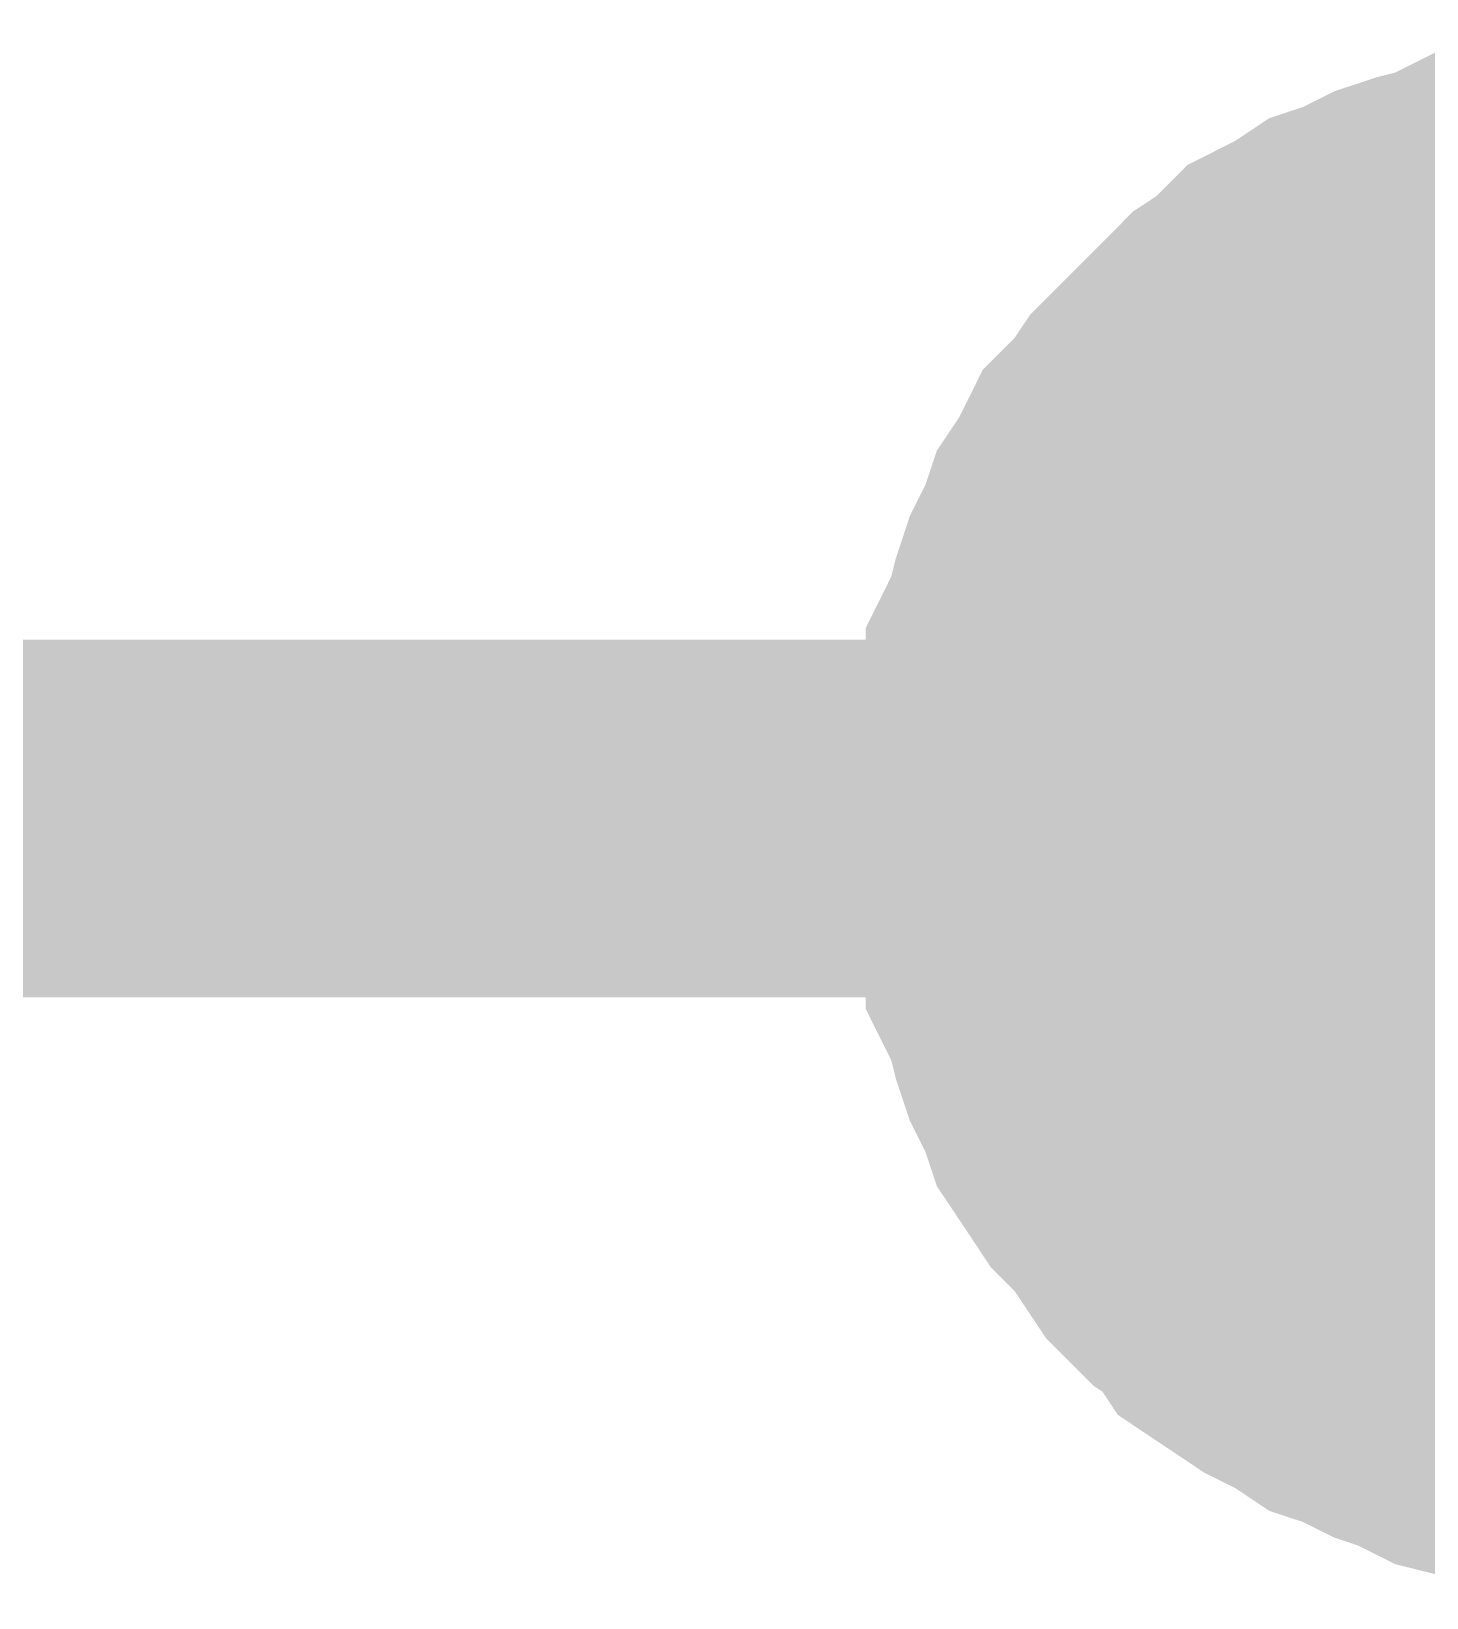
# Model space of a CAD drawing. Header units: inches. Extents: x 0 to 841, y 0 to 594.
# Drawn here: x 208.656 to 209.826, y 574.337 to 575.649 of the extents above; entities that cross this region are included whole.
import ezdxf

# ---------------------------------------------------------------- set-up
doc = ezdxf.new("R2010")
doc.units = ezdxf.units.IN
doc.layers.add('Sheet', color=255, linetype='Continuous')

msp = doc.modelspace()

# ---------------------------------------------------------------- linework, layer by layer
at = {"layer": 'Sheet'}
for points in [[(209.4922, 574.99, 0.2997, 0.2997, 0), (209.4922, 575.0161, 0.2997, 0.2997, 0), (209.4922, 575.0423, 0.2997, 0.2997, 0), (209.4987, 575.0684, 0.2997, 0.2997, 0), (209.5053, 575.0945, 0.2997, 0.2997, 0), (209.5053, 575.1141, 0.2997, 0.2997, 0), (209.5183, 575.1403, 0.2997, 0.2997, 0), (209.5249, 575.1664, 0.2997, 0.2997, 0), (209.5314, 575.186, 0.2997, 0.2997, 0), (209.5445, 575.2121, 0.2997, 0.2997, 0), (209.551, 575.2317, 0.2997, 0.2997, 0), (209.5641, 575.2513, 0.2997, 0.2997, 0), (209.5771, 575.2775, 0.2997, 0.2997, 0), (209.5967, 575.297, 0.2997, 0.2997, 0), (209.6098, 575.3166, 0.2997, 0.2997, 0), (209.6229, 575.3297, 0.2997, 0.2997, 0), (209.6425, 575.3493, 0.2997, 0.2997, 0), (209.6621, 575.3689, 0.2997, 0.2997, 0), (209.6751, 575.382, 0.2997, 0.2997, 0), (209.6947, 575.395, 0.2997, 0.2997, 0), (209.7143, 575.4146, 0.2997, 0.2997, 0), (209.7404, 575.4277, 0.2997, 0.2997, 0), (209.76, 575.4408, 0.2997, 0.2997, 0), (209.7796, 575.4473, 0.2997, 0.2997, 0), (209.8058, 575.4604, 0.2997, 0.2997, 0), (209.8254, 575.4669, 0.2997, 0.2997, 0), (209.8515, 575.4734, 0.2997, 0.2997, 0), (209.8776, 575.4865, 0.2997, 0.2997, 0), (209.8972, 575.4865, 0.2997, 0.2997, 0), (209.9234, 575.493, 0.2997, 0.2997, 0), (209.9495, 575.4996, 0.2997, 0.2997, 0), (209.9756, 575.4996, 0.2997, 0.2997, 0)], [(209.4922, 574.99, 0.2997, 0.2997, 0), (209.4922, 575.0161, 0.2997, 0.2997, 0), (209.4922, 575.0423, 0.2997, 0.2997, 0), (209.4987, 575.0684, 0.2997, 0.2997, 0), (209.5053, 575.0945, 0.2997, 0.2997, 0), (209.5053, 575.1141, 0.2997, 0.2997, 0), (209.5183, 575.1403, 0.2997, 0.2997, 0), (209.5249, 575.1664, 0.2997, 0.2997, 0), (209.5314, 575.186, 0.2997, 0.2997, 0), (209.5445, 575.2121, 0.2997, 0.2997, 0), (209.551, 575.2317, 0.2997, 0.2997, 0), (209.5641, 575.2513, 0.2997, 0.2997, 0), (209.5771, 575.2775, 0.2997, 0.2997, 0), (209.5967, 575.297, 0.2997, 0.2997, 0), (209.6098, 575.3166, 0.2997, 0.2997, 0), (209.6229, 575.3297, 0.2997, 0.2997, 0), (209.6425, 575.3493, 0.2997, 0.2997, 0), (209.6621, 575.3689, 0.2997, 0.2997, 0), (209.6751, 575.382, 0.2997, 0.2997, 0), (209.6947, 575.395, 0.2997, 0.2997, 0), (209.7143, 575.4146, 0.2997, 0.2997, 0), (209.7404, 575.4277, 0.2997, 0.2997, 0), (209.76, 575.4408, 0.2997, 0.2997, 0), (209.7796, 575.4473, 0.2997, 0.2997, 0), (209.8058, 575.4604, 0.2997, 0.2997, 0), (209.8254, 575.4669, 0.2997, 0.2997, 0), (209.8515, 575.4734, 0.2997, 0.2997, 0), (209.8776, 575.4865, 0.2997, 0.2997, 0), (209.8972, 575.4865, 0.2997, 0.2997, 0), (209.9234, 575.493, 0.2997, 0.2997, 0), (209.9495, 575.4996, 0.2997, 0.2997, 0), (209.9756, 575.4996, 0.2997, 0.2997, 0)], [(209.4922, 574.99, 0.2997, 0.2997, 0), (209.4922, 575.0161, 0.2997, 0.2997, 0), (209.4922, 575.0423, 0.2997, 0.2997, 0), (209.4987, 575.0684, 0.2997, 0.2997, 0), (209.5053, 575.0945, 0.2997, 0.2997, 0), (209.5053, 575.1141, 0.2997, 0.2997, 0), (209.5183, 575.1403, 0.2997, 0.2997, 0), (209.5249, 575.1664, 0.2997, 0.2997, 0), (209.5314, 575.186, 0.2997, 0.2997, 0), (209.5445, 575.2121, 0.2997, 0.2997, 0), (209.551, 575.2317, 0.2997, 0.2997, 0), (209.5641, 575.2513, 0.2997, 0.2997, 0), (209.5771, 575.2775, 0.2997, 0.2997, 0), (209.5967, 575.297, 0.2997, 0.2997, 0), (209.6098, 575.3166, 0.2997, 0.2997, 0), (209.6229, 575.3297, 0.2997, 0.2997, 0), (209.6425, 575.3493, 0.2997, 0.2997, 0), (209.6621, 575.3689, 0.2997, 0.2997, 0), (209.6751, 575.382, 0.2997, 0.2997, 0), (209.6947, 575.395, 0.2997, 0.2997, 0), (209.7143, 575.4146, 0.2997, 0.2997, 0), (209.7404, 575.4277, 0.2997, 0.2997, 0), (209.76, 575.4408, 0.2997, 0.2997, 0), (209.7796, 575.4473, 0.2997, 0.2997, 0), (209.8058, 575.4604, 0.2997, 0.2997, 0), (209.8254, 575.4669, 0.2997, 0.2997, 0), (209.8515, 575.4734, 0.2997, 0.2997, 0), (209.8776, 575.4865, 0.2997, 0.2997, 0), (209.8972, 575.4865, 0.2997, 0.2997, 0), (209.9234, 575.493, 0.2997, 0.2997, 0), (209.9495, 575.4996, 0.2997, 0.2997, 0), (209.9756, 575.4996, 0.2997, 0.2997, 0)], [(209.4922, 574.99, 0.2997, 0.2997, 0), (209.4922, 575.0161, 0.2997, 0.2997, 0), (209.4922, 575.0423, 0.2997, 0.2997, 0), (209.4987, 575.0684, 0.2997, 0.2997, 0), (209.5053, 575.0945, 0.2997, 0.2997, 0), (209.5053, 575.1141, 0.2997, 0.2997, 0), (209.5183, 575.1403, 0.2997, 0.2997, 0), (209.5249, 575.1664, 0.2997, 0.2997, 0), (209.5314, 575.186, 0.2997, 0.2997, 0), (209.5445, 575.2121, 0.2997, 0.2997, 0), (209.551, 575.2317, 0.2997, 0.2997, 0), (209.5641, 575.2513, 0.2997, 0.2997, 0), (209.5771, 575.2775, 0.2997, 0.2997, 0), (209.5967, 575.297, 0.2997, 0.2997, 0), (209.6098, 575.3166, 0.2997, 0.2997, 0), (209.6229, 575.3297, 0.2997, 0.2997, 0), (209.6425, 575.3493, 0.2997, 0.2997, 0), (209.6621, 575.3689, 0.2997, 0.2997, 0), (209.6751, 575.382, 0.2997, 0.2997, 0), (209.6947, 575.395, 0.2997, 0.2997, 0), (209.7143, 575.4146, 0.2997, 0.2997, 0), (209.7404, 575.4277, 0.2997, 0.2997, 0), (209.76, 575.4408, 0.2997, 0.2997, 0), (209.7796, 575.4473, 0.2997, 0.2997, 0), (209.8058, 575.4604, 0.2997, 0.2997, 0), (209.8254, 575.4669, 0.2997, 0.2997, 0), (209.8515, 575.4734, 0.2997, 0.2997, 0), (209.8776, 575.4865, 0.2997, 0.2997, 0), (209.8972, 575.4865, 0.2997, 0.2997, 0), (209.9234, 575.493, 0.2997, 0.2997, 0), (209.9495, 575.4996, 0.2997, 0.2997, 0), (209.9756, 575.4996, 0.2997, 0.2997, 0)], [(209.4922, 574.99, 0.2997, 0.2997, 0), (209.4922, 575.0161, 0.2997, 0.2997, 0), (209.4922, 575.0423, 0.2997, 0.2997, 0), (209.4987, 575.0684, 0.2997, 0.2997, 0), (209.5053, 575.0945, 0.2997, 0.2997, 0), (209.5053, 575.1141, 0.2997, 0.2997, 0), (209.5183, 575.1403, 0.2997, 0.2997, 0), (209.5249, 575.1664, 0.2997, 0.2997, 0), (209.5314, 575.186, 0.2997, 0.2997, 0), (209.5445, 575.2121, 0.2997, 0.2997, 0), (209.551, 575.2317, 0.2997, 0.2997, 0), (209.5641, 575.2513, 0.2997, 0.2997, 0), (209.5771, 575.2775, 0.2997, 0.2997, 0), (209.5967, 575.297, 0.2997, 0.2997, 0), (209.6098, 575.3166, 0.2997, 0.2997, 0), (209.6229, 575.3297, 0.2997, 0.2997, 0), (209.6425, 575.3493, 0.2997, 0.2997, 0), (209.6621, 575.3689, 0.2997, 0.2997, 0), (209.6751, 575.382, 0.2997, 0.2997, 0), (209.6947, 575.395, 0.2997, 0.2997, 0), (209.7143, 575.4146, 0.2997, 0.2997, 0), (209.7404, 575.4277, 0.2997, 0.2997, 0), (209.76, 575.4408, 0.2997, 0.2997, 0), (209.7796, 575.4473, 0.2997, 0.2997, 0), (209.8058, 575.4604, 0.2997, 0.2997, 0), (209.8254, 575.4669, 0.2997, 0.2997, 0), (209.8515, 575.4734, 0.2997, 0.2997, 0), (209.8776, 575.4865, 0.2997, 0.2997, 0), (209.8972, 575.4865, 0.2997, 0.2997, 0), (209.9234, 575.493, 0.2997, 0.2997, 0), (209.9495, 575.4996, 0.2997, 0.2997, 0), (209.9756, 575.4996, 0.2997, 0.2997, 0)], [(209.4922, 574.99, 0.0991, 0.0991, 0), (209.4922, 575.0161, 0.0991, 0.0991, 0), (209.4922, 575.0423, 0.0991, 0.0991, 0), (209.4987, 575.0684, 0.0991, 0.0991, 0), (209.5053, 575.0945, 0.0991, 0.0991, 0), (209.5053, 575.1141, 0.0991, 0.0991, 0), (209.5183, 575.1403, 0.0991, 0.0991, 0), (209.5249, 575.1664, 0.0991, 0.0991, 0), (209.5314, 575.186, 0.0991, 0.0991, 0), (209.5445, 575.2121, 0.0991, 0.0991, 0), (209.551, 575.2317, 0.0991, 0.0991, 0), (209.5641, 575.2513, 0.0991, 0.0991, 0), (209.5771, 575.2775, 0.0991, 0.0991, 0), (209.5967, 575.297, 0.0991, 0.0991, 0), (209.6098, 575.3166, 0.0991, 0.0991, 0), (209.6229, 575.3297, 0.0991, 0.0991, 0), (209.6425, 575.3493, 0.0991, 0.0991, 0), (209.6621, 575.3689, 0.0991, 0.0991, 0), (209.6751, 575.382, 0.0991, 0.0991, 0), (209.6947, 575.395, 0.0991, 0.0991, 0), (209.7143, 575.4146, 0.0991, 0.0991, 0), (209.7404, 575.4277, 0.0991, 0.0991, 0), (209.76, 575.4408, 0.0991, 0.0991, 0), (209.7796, 575.4473, 0.0991, 0.0991, 0), (209.8058, 575.4604, 0.0991, 0.0991, 0), (209.8254, 575.4669, 0.0991, 0.0991, 0), (209.8515, 575.4734, 0.0991, 0.0991, 0), (209.8776, 575.4865, 0.0991, 0.0991, 0)], [(209.4922, 574.99, 0.0991, 0.0991, 0), (209.4922, 575.0161, 0.0991, 0.0991, 0), (209.4922, 575.0423, 0.0991, 0.0991, 0), (209.4987, 575.0684, 0.0991, 0.0991, 0), (209.5053, 575.0945, 0.0991, 0.0991, 0), (209.5053, 575.1141, 0.0991, 0.0991, 0), (209.5183, 575.1403, 0.0991, 0.0991, 0), (209.5249, 575.1664, 0.0991, 0.0991, 0), (209.5314, 575.186, 0.0991, 0.0991, 0), (209.5445, 575.2121, 0.0991, 0.0991, 0), (209.551, 575.2317, 0.0991, 0.0991, 0), (209.5641, 575.2513, 0.0991, 0.0991, 0), (209.5771, 575.2775, 0.0991, 0.0991, 0), (209.5967, 575.297, 0.0991, 0.0991, 0), (209.6098, 575.3166, 0.0991, 0.0991, 0), (209.6229, 575.3297, 0.0991, 0.0991, 0), (209.6425, 575.3493, 0.0991, 0.0991, 0), (209.6621, 575.3689, 0.0991, 0.0991, 0), (209.6751, 575.382, 0.0991, 0.0991, 0), (209.6947, 575.395, 0.0991, 0.0991, 0), (209.7143, 575.4146, 0.0991, 0.0991, 0), (209.7404, 575.4277, 0.0991, 0.0991, 0), (209.76, 575.4408, 0.0991, 0.0991, 0), (209.7796, 575.4473, 0.0991, 0.0991, 0), (209.8058, 575.4604, 0.0991, 0.0991, 0), (209.8254, 575.4669, 0.0991, 0.0991, 0), (209.8515, 575.4734, 0.0991, 0.0991, 0), (209.8776, 575.4865, 0.0991, 0.0991, 0)], [(209.4922, 574.99, 0.0991, 0.0991, 0), (209.4922, 575.0161, 0.0991, 0.0991, 0), (209.4922, 575.0423, 0.0991, 0.0991, 0), (209.4987, 575.0684, 0.0991, 0.0991, 0), (209.5053, 575.0945, 0.0991, 0.0991, 0), (209.5053, 575.1141, 0.0991, 0.0991, 0), (209.5183, 575.1403, 0.0991, 0.0991, 0), (209.5249, 575.1664, 0.0991, 0.0991, 0), (209.5314, 575.186, 0.0991, 0.0991, 0), (209.5445, 575.2121, 0.0991, 0.0991, 0), (209.551, 575.2317, 0.0991, 0.0991, 0), (209.5641, 575.2513, 0.0991, 0.0991, 0), (209.5771, 575.2775, 0.0991, 0.0991, 0), (209.5967, 575.297, 0.0991, 0.0991, 0), (209.6098, 575.3166, 0.0991, 0.0991, 0), (209.6229, 575.3297, 0.0991, 0.0991, 0), (209.6425, 575.3493, 0.0991, 0.0991, 0), (209.6621, 575.3689, 0.0991, 0.0991, 0), (209.6751, 575.382, 0.0991, 0.0991, 0), (209.6947, 575.395, 0.0991, 0.0991, 0), (209.7143, 575.4146, 0.0991, 0.0991, 0), (209.7404, 575.4277, 0.0991, 0.0991, 0), (209.76, 575.4408, 0.0991, 0.0991, 0), (209.7796, 575.4473, 0.0991, 0.0991, 0), (209.8058, 575.4604, 0.0991, 0.0991, 0), (209.8254, 575.4669, 0.0991, 0.0991, 0), (209.8515, 575.4734, 0.0991, 0.0991, 0), (209.8776, 575.4865, 0.0991, 0.0991, 0)], [(209.4922, 574.99, 0.0991, 0.0991, 0), (209.4922, 575.0161, 0.0991, 0.0991, 0), (209.4922, 575.0423, 0.0991, 0.0991, 0), (209.4987, 575.0684, 0.0991, 0.0991, 0), (209.5053, 575.0945, 0.0991, 0.0991, 0), (209.5053, 575.1141, 0.0991, 0.0991, 0), (209.5183, 575.1403, 0.0991, 0.0991, 0), (209.5249, 575.1664, 0.0991, 0.0991, 0), (209.5314, 575.186, 0.0991, 0.0991, 0), (209.5445, 575.2121, 0.0991, 0.0991, 0), (209.551, 575.2317, 0.0991, 0.0991, 0), (209.5641, 575.2513, 0.0991, 0.0991, 0), (209.5771, 575.2775, 0.0991, 0.0991, 0), (209.5967, 575.297, 0.0991, 0.0991, 0), (209.6098, 575.3166, 0.0991, 0.0991, 0), (209.6229, 575.3297, 0.0991, 0.0991, 0), (209.6425, 575.3493, 0.0991, 0.0991, 0), (209.6621, 575.3689, 0.0991, 0.0991, 0), (209.6751, 575.382, 0.0991, 0.0991, 0), (209.6947, 575.395, 0.0991, 0.0991, 0), (209.7143, 575.4146, 0.0991, 0.0991, 0), (209.7404, 575.4277, 0.0991, 0.0991, 0), (209.76, 575.4408, 0.0991, 0.0991, 0), (209.7796, 575.4473, 0.0991, 0.0991, 0), (209.8058, 575.4604, 0.0991, 0.0991, 0), (209.8254, 575.4669, 0.0991, 0.0991, 0), (209.8515, 575.4734, 0.0991, 0.0991, 0), (209.8776, 575.4865, 0.0991, 0.0991, 0)], [(209.4922, 574.99, 0.0991, 0.0991, 0), (209.4922, 575.0161, 0.0991, 0.0991, 0), (209.4922, 575.0423, 0.0991, 0.0991, 0), (209.4987, 575.0684, 0.0991, 0.0991, 0), (209.5053, 575.0945, 0.0991, 0.0991, 0), (209.5053, 575.1141, 0.0991, 0.0991, 0), (209.5183, 575.1403, 0.0991, 0.0991, 0), (209.5249, 575.1664, 0.0991, 0.0991, 0), (209.5314, 575.186, 0.0991, 0.0991, 0), (209.5445, 575.2121, 0.0991, 0.0991, 0), (209.551, 575.2317, 0.0991, 0.0991, 0), (209.5641, 575.2513, 0.0991, 0.0991, 0), (209.5771, 575.2775, 0.0991, 0.0991, 0), (209.5967, 575.297, 0.0991, 0.0991, 0), (209.6098, 575.3166, 0.0991, 0.0991, 0), (209.6229, 575.3297, 0.0991, 0.0991, 0), (209.6425, 575.3493, 0.0991, 0.0991, 0), (209.6621, 575.3689, 0.0991, 0.0991, 0), (209.6751, 575.382, 0.0991, 0.0991, 0), (209.6947, 575.395, 0.0991, 0.0991, 0), (209.7143, 575.4146, 0.0991, 0.0991, 0), (209.7404, 575.4277, 0.0991, 0.0991, 0), (209.76, 575.4408, 0.0991, 0.0991, 0), (209.7796, 575.4473, 0.0991, 0.0991, 0), (209.8058, 575.4604, 0.0991, 0.0991, 0), (209.8254, 575.4669, 0.0991, 0.0991, 0), (209.8515, 575.4734, 0.0991, 0.0991, 0), (209.8776, 575.4865, 0.0991, 0.0991, 0)], [(237.5046, 574.99, 0.2997, 0.2997, 0), (235.0091, 574.99, 0.2997, 0.2997, 0), (222.5054, 574.99, 0.2997, 0.2997, 0), (210.0018, 574.99, 0.2997, 0.2997, 0), (197.5111, 574.99, 0.2997, 0.2997, 0)], [(209.9756, 574.487, 0.2997, 0.2997, 0), (209.9495, 574.487, 0.2997, 0.2997, 0), (209.9234, 574.4935, 0.2997, 0.2997, 0), (209.8972, 574.5001, 0.2997, 0.2997, 0), (209.8776, 574.5001, 0.2997, 0.2997, 0), (209.8515, 574.5066, 0.2997, 0.2997, 0), (209.8254, 574.5197, 0.2997, 0.2997, 0), (209.8058, 574.5262, 0.2997, 0.2997, 0), (209.7796, 574.5393, 0.2997, 0.2997, 0), (209.76, 574.5458, 0.2997, 0.2997, 0), (209.7404, 574.5589, 0.2997, 0.2997, 0), (209.7143, 574.5719, 0.2997, 0.2997, 0), (209.6947, 574.585, 0.2997, 0.2997, 0), (209.6751, 574.5981, 0.2997, 0.2997, 0), (209.6621, 574.6177, 0.2997, 0.2997, 0), (209.6425, 574.6307, 0.2997, 0.2997, 0), (209.6229, 574.6503, 0.2997, 0.2997, 0), (209.6098, 574.6699, 0.2997, 0.2997, 0), (209.5967, 574.6895, 0.2997, 0.2997, 0), (209.5771, 574.7091, 0.2997, 0.2997, 0), (209.5641, 574.7287, 0.2997, 0.2997, 0), (209.551, 574.7483, 0.2997, 0.2997, 0), (209.5445, 574.7679, 0.2997, 0.2997, 0), (209.5314, 574.794, 0.2997, 0.2997, 0), (209.5249, 574.8136, 0.2997, 0.2997, 0), (209.5183, 574.8398, 0.2997, 0.2997, 0), (209.5053, 574.8659, 0.2997, 0.2997, 0), (209.5053, 574.8855, 0.2997, 0.2997, 0), (209.4987, 574.9116, 0.2997, 0.2997, 0), (209.4922, 574.9378, 0.2997, 0.2997, 0), (209.4922, 574.9639, 0.2997, 0.2997, 0), (209.4922, 574.99, 0.2997, 0.2997, 0)], [(209.4922, 574.99, 0.2997, 0.2997, 0), (209.4922, 574.99, 0.2997, 0.2997, 0)], [(209.9756, 574.487, 0.2997, 0.2997, 0), (209.9495, 574.487, 0.2997, 0.2997, 0), (209.9234, 574.4935, 0.2997, 0.2997, 0), (209.8972, 574.5001, 0.2997, 0.2997, 0), (209.8776, 574.5001, 0.2997, 0.2997, 0), (209.8515, 574.5066, 0.2997, 0.2997, 0), (209.8254, 574.5197, 0.2997, 0.2997, 0), (209.8058, 574.5262, 0.2997, 0.2997, 0), (209.7796, 574.5393, 0.2997, 0.2997, 0), (209.76, 574.5458, 0.2997, 0.2997, 0), (209.7404, 574.5589, 0.2997, 0.2997, 0), (209.7143, 574.5719, 0.2997, 0.2997, 0), (209.6947, 574.585, 0.2997, 0.2997, 0), (209.6751, 574.5981, 0.2997, 0.2997, 0), (209.6621, 574.6177, 0.2997, 0.2997, 0), (209.6425, 574.6307, 0.2997, 0.2997, 0), (209.6229, 574.6503, 0.2997, 0.2997, 0), (209.6098, 574.6699, 0.2997, 0.2997, 0), (209.5967, 574.6895, 0.2997, 0.2997, 0), (209.5771, 574.7091, 0.2997, 0.2997, 0), (209.5641, 574.7287, 0.2997, 0.2997, 0), (209.551, 574.7483, 0.2997, 0.2997, 0), (209.5445, 574.7679, 0.2997, 0.2997, 0), (209.5314, 574.794, 0.2997, 0.2997, 0), (209.5249, 574.8136, 0.2997, 0.2997, 0), (209.5183, 574.8398, 0.2997, 0.2997, 0), (209.5053, 574.8659, 0.2997, 0.2997, 0), (209.5053, 574.8855, 0.2997, 0.2997, 0), (209.4987, 574.9116, 0.2997, 0.2997, 0), (209.4922, 574.9378, 0.2997, 0.2997, 0), (209.4922, 574.9639, 0.2997, 0.2997, 0), (209.4922, 574.99, 0.2997, 0.2997, 0)], [(209.4922, 574.99, 0.2997, 0.2997, 0), (209.4922, 574.99, 0.2997, 0.2997, 0)], [(209.9756, 574.487, 0.2997, 0.2997, 0), (209.9495, 574.487, 0.2997, 0.2997, 0), (209.9234, 574.4935, 0.2997, 0.2997, 0), (209.8972, 574.5001, 0.2997, 0.2997, 0), (209.8776, 574.5001, 0.2997, 0.2997, 0), (209.8515, 574.5066, 0.2997, 0.2997, 0), (209.8254, 574.5197, 0.2997, 0.2997, 0), (209.8058, 574.5262, 0.2997, 0.2997, 0), (209.7796, 574.5393, 0.2997, 0.2997, 0), (209.76, 574.5458, 0.2997, 0.2997, 0), (209.7404, 574.5589, 0.2997, 0.2997, 0), (209.7143, 574.5719, 0.2997, 0.2997, 0), (209.6947, 574.585, 0.2997, 0.2997, 0), (209.6751, 574.5981, 0.2997, 0.2997, 0), (209.6621, 574.6177, 0.2997, 0.2997, 0), (209.6425, 574.6307, 0.2997, 0.2997, 0), (209.6229, 574.6503, 0.2997, 0.2997, 0), (209.6098, 574.6699, 0.2997, 0.2997, 0), (209.5967, 574.6895, 0.2997, 0.2997, 0), (209.5771, 574.7091, 0.2997, 0.2997, 0), (209.5641, 574.7287, 0.2997, 0.2997, 0), (209.551, 574.7483, 0.2997, 0.2997, 0), (209.5445, 574.7679, 0.2997, 0.2997, 0), (209.5314, 574.794, 0.2997, 0.2997, 0), (209.5249, 574.8136, 0.2997, 0.2997, 0), (209.5183, 574.8398, 0.2997, 0.2997, 0), (209.5053, 574.8659, 0.2997, 0.2997, 0), (209.5053, 574.8855, 0.2997, 0.2997, 0), (209.4987, 574.9116, 0.2997, 0.2997, 0), (209.4922, 574.9378, 0.2997, 0.2997, 0), (209.4922, 574.9639, 0.2997, 0.2997, 0), (209.4922, 574.99, 0.2997, 0.2997, 0)], [(209.4922, 574.99, 0.2997, 0.2997, 0), (209.4922, 574.99, 0.2997, 0.2997, 0)], [(209.9756, 574.487, 0.2997, 0.2997, 0), (209.9495, 574.487, 0.2997, 0.2997, 0), (209.9234, 574.4935, 0.2997, 0.2997, 0), (209.8972, 574.5001, 0.2997, 0.2997, 0), (209.8776, 574.5001, 0.2997, 0.2997, 0), (209.8515, 574.5066, 0.2997, 0.2997, 0), (209.8254, 574.5197, 0.2997, 0.2997, 0), (209.8058, 574.5262, 0.2997, 0.2997, 0), (209.7796, 574.5393, 0.2997, 0.2997, 0), (209.76, 574.5458, 0.2997, 0.2997, 0), (209.7404, 574.5589, 0.2997, 0.2997, 0), (209.7143, 574.5719, 0.2997, 0.2997, 0), (209.6947, 574.585, 0.2997, 0.2997, 0), (209.6751, 574.5981, 0.2997, 0.2997, 0), (209.6621, 574.6177, 0.2997, 0.2997, 0), (209.6425, 574.6307, 0.2997, 0.2997, 0), (209.6229, 574.6503, 0.2997, 0.2997, 0), (209.6098, 574.6699, 0.2997, 0.2997, 0), (209.5967, 574.6895, 0.2997, 0.2997, 0), (209.5771, 574.7091, 0.2997, 0.2997, 0), (209.5641, 574.7287, 0.2997, 0.2997, 0), (209.551, 574.7483, 0.2997, 0.2997, 0), (209.5445, 574.7679, 0.2997, 0.2997, 0), (209.5314, 574.794, 0.2997, 0.2997, 0), (209.5249, 574.8136, 0.2997, 0.2997, 0), (209.5183, 574.8398, 0.2997, 0.2997, 0), (209.5053, 574.8659, 0.2997, 0.2997, 0), (209.5053, 574.8855, 0.2997, 0.2997, 0), (209.4987, 574.9116, 0.2997, 0.2997, 0), (209.4922, 574.9378, 0.2997, 0.2997, 0), (209.4922, 574.9639, 0.2997, 0.2997, 0), (209.4922, 574.99, 0.2997, 0.2997, 0)], [(209.4922, 574.99, 0.2997, 0.2997, 0), (209.4922, 574.99, 0.2997, 0.2997, 0)], [(209.9756, 574.487, 0.2997, 0.2997, 0), (209.9495, 574.487, 0.2997, 0.2997, 0), (209.9234, 574.4935, 0.2997, 0.2997, 0), (209.8972, 574.5001, 0.2997, 0.2997, 0), (209.8776, 574.5001, 0.2997, 0.2997, 0), (209.8515, 574.5066, 0.2997, 0.2997, 0), (209.8254, 574.5197, 0.2997, 0.2997, 0), (209.8058, 574.5262, 0.2997, 0.2997, 0), (209.7796, 574.5393, 0.2997, 0.2997, 0), (209.76, 574.5458, 0.2997, 0.2997, 0), (209.7404, 574.5589, 0.2997, 0.2997, 0), (209.7143, 574.5719, 0.2997, 0.2997, 0), (209.6947, 574.585, 0.2997, 0.2997, 0), (209.6751, 574.5981, 0.2997, 0.2997, 0), (209.6621, 574.6177, 0.2997, 0.2997, 0), (209.6425, 574.6307, 0.2997, 0.2997, 0), (209.6229, 574.6503, 0.2997, 0.2997, 0), (209.6098, 574.6699, 0.2997, 0.2997, 0), (209.5967, 574.6895, 0.2997, 0.2997, 0), (209.5771, 574.7091, 0.2997, 0.2997, 0), (209.5641, 574.7287, 0.2997, 0.2997, 0), (209.551, 574.7483, 0.2997, 0.2997, 0), (209.5445, 574.7679, 0.2997, 0.2997, 0), (209.5314, 574.794, 0.2997, 0.2997, 0), (209.5249, 574.8136, 0.2997, 0.2997, 0), (209.5183, 574.8398, 0.2997, 0.2997, 0), (209.5053, 574.8659, 0.2997, 0.2997, 0), (209.5053, 574.8855, 0.2997, 0.2997, 0), (209.4987, 574.9116, 0.2997, 0.2997, 0), (209.4922, 574.9378, 0.2997, 0.2997, 0), (209.4922, 574.9639, 0.2997, 0.2997, 0), (209.4922, 574.99, 0.2997, 0.2997, 0)], [(209.4922, 574.99, 0.2997, 0.2997, 0), (209.4922, 574.99, 0.2997, 0.2997, 0)], [(209.8776, 574.5001, 0.0991, 0.0991, 0), (209.8515, 574.5066, 0.0991, 0.0991, 0), (209.8254, 574.5197, 0.0991, 0.0991, 0), (209.8058, 574.5262, 0.0991, 0.0991, 0), (209.7796, 574.5393, 0.0991, 0.0991, 0), (209.76, 574.5458, 0.0991, 0.0991, 0), (209.7404, 574.5589, 0.0991, 0.0991, 0), (209.7143, 574.5719, 0.0991, 0.0991, 0), (209.6947, 574.585, 0.0991, 0.0991, 0), (209.6751, 574.5981, 0.0991, 0.0991, 0), (209.6621, 574.6177, 0.0991, 0.0991, 0), (209.6425, 574.6307, 0.0991, 0.0991, 0), (209.6229, 574.6503, 0.0991, 0.0991, 0), (209.6098, 574.6699, 0.0991, 0.0991, 0), (209.5967, 574.6895, 0.0991, 0.0991, 0), (209.5771, 574.7091, 0.0991, 0.0991, 0), (209.5641, 574.7287, 0.0991, 0.0991, 0), (209.551, 574.7483, 0.0991, 0.0991, 0), (209.5445, 574.7679, 0.0991, 0.0991, 0), (209.5314, 574.794, 0.0991, 0.0991, 0), (209.5249, 574.8136, 0.0991, 0.0991, 0), (209.5183, 574.8398, 0.0991, 0.0991, 0), (209.5053, 574.8659, 0.0991, 0.0991, 0), (209.5053, 574.8855, 0.0991, 0.0991, 0), (209.4987, 574.9116, 0.0991, 0.0991, 0), (209.4922, 574.9378, 0.0991, 0.0991, 0), (209.4922, 574.9639, 0.0991, 0.0991, 0), (209.4922, 574.99, 0.0991, 0.0991, 0)], [(209.4922, 574.99, 0.0991, 0.0991, 0), (209.4922, 574.99, 0.0991, 0.0991, 0)], [(209.8776, 574.5001, 0.0991, 0.0991, 0), (209.8515, 574.5066, 0.0991, 0.0991, 0), (209.8254, 574.5197, 0.0991, 0.0991, 0), (209.8058, 574.5262, 0.0991, 0.0991, 0), (209.7796, 574.5393, 0.0991, 0.0991, 0), (209.76, 574.5458, 0.0991, 0.0991, 0), (209.7404, 574.5589, 0.0991, 0.0991, 0), (209.7143, 574.5719, 0.0991, 0.0991, 0), (209.6947, 574.585, 0.0991, 0.0991, 0), (209.6751, 574.5981, 0.0991, 0.0991, 0), (209.6621, 574.6177, 0.0991, 0.0991, 0), (209.6425, 574.6307, 0.0991, 0.0991, 0), (209.6229, 574.6503, 0.0991, 0.0991, 0), (209.6098, 574.6699, 0.0991, 0.0991, 0), (209.5967, 574.6895, 0.0991, 0.0991, 0), (209.5771, 574.7091, 0.0991, 0.0991, 0), (209.5641, 574.7287, 0.0991, 0.0991, 0), (209.551, 574.7483, 0.0991, 0.0991, 0), (209.5445, 574.7679, 0.0991, 0.0991, 0), (209.5314, 574.794, 0.0991, 0.0991, 0), (209.5249, 574.8136, 0.0991, 0.0991, 0), (209.5183, 574.8398, 0.0991, 0.0991, 0), (209.5053, 574.8659, 0.0991, 0.0991, 0), (209.5053, 574.8855, 0.0991, 0.0991, 0), (209.4987, 574.9116, 0.0991, 0.0991, 0), (209.4922, 574.9378, 0.0991, 0.0991, 0), (209.4922, 574.9639, 0.0991, 0.0991, 0), (209.4922, 574.99, 0.0991, 0.0991, 0)], [(209.4922, 574.99, 0.0991, 0.0991, 0), (209.4922, 574.99, 0.0991, 0.0991, 0)], [(209.8776, 574.5001, 0.0991, 0.0991, 0), (209.8515, 574.5066, 0.0991, 0.0991, 0), (209.8254, 574.5197, 0.0991, 0.0991, 0), (209.8058, 574.5262, 0.0991, 0.0991, 0), (209.7796, 574.5393, 0.0991, 0.0991, 0), (209.76, 574.5458, 0.0991, 0.0991, 0), (209.7404, 574.5589, 0.0991, 0.0991, 0), (209.7143, 574.5719, 0.0991, 0.0991, 0), (209.6947, 574.585, 0.0991, 0.0991, 0), (209.6751, 574.5981, 0.0991, 0.0991, 0), (209.6621, 574.6177, 0.0991, 0.0991, 0), (209.6425, 574.6307, 0.0991, 0.0991, 0), (209.6229, 574.6503, 0.0991, 0.0991, 0), (209.6098, 574.6699, 0.0991, 0.0991, 0), (209.5967, 574.6895, 0.0991, 0.0991, 0), (209.5771, 574.7091, 0.0991, 0.0991, 0), (209.5641, 574.7287, 0.0991, 0.0991, 0), (209.551, 574.7483, 0.0991, 0.0991, 0), (209.5445, 574.7679, 0.0991, 0.0991, 0), (209.5314, 574.794, 0.0991, 0.0991, 0), (209.5249, 574.8136, 0.0991, 0.0991, 0), (209.5183, 574.8398, 0.0991, 0.0991, 0), (209.5053, 574.8659, 0.0991, 0.0991, 0), (209.5053, 574.8855, 0.0991, 0.0991, 0), (209.4987, 574.9116, 0.0991, 0.0991, 0), (209.4922, 574.9378, 0.0991, 0.0991, 0), (209.4922, 574.9639, 0.0991, 0.0991, 0), (209.4922, 574.99, 0.0991, 0.0991, 0)], [(209.4922, 574.99, 0.0991, 0.0991, 0), (209.4922, 574.99, 0.0991, 0.0991, 0)], [(209.8776, 574.5001, 0.0991, 0.0991, 0), (209.8515, 574.5066, 0.0991, 0.0991, 0), (209.8254, 574.5197, 0.0991, 0.0991, 0), (209.8058, 574.5262, 0.0991, 0.0991, 0), (209.7796, 574.5393, 0.0991, 0.0991, 0), (209.76, 574.5458, 0.0991, 0.0991, 0), (209.7404, 574.5589, 0.0991, 0.0991, 0), (209.7143, 574.5719, 0.0991, 0.0991, 0), (209.6947, 574.585, 0.0991, 0.0991, 0), (209.6751, 574.5981, 0.0991, 0.0991, 0), (209.6621, 574.6177, 0.0991, 0.0991, 0), (209.6425, 574.6307, 0.0991, 0.0991, 0), (209.6229, 574.6503, 0.0991, 0.0991, 0), (209.6098, 574.6699, 0.0991, 0.0991, 0), (209.5967, 574.6895, 0.0991, 0.0991, 0), (209.5771, 574.7091, 0.0991, 0.0991, 0), (209.5641, 574.7287, 0.0991, 0.0991, 0), (209.551, 574.7483, 0.0991, 0.0991, 0), (209.5445, 574.7679, 0.0991, 0.0991, 0), (209.5314, 574.794, 0.0991, 0.0991, 0), (209.5249, 574.8136, 0.0991, 0.0991, 0), (209.5183, 574.8398, 0.0991, 0.0991, 0), (209.5053, 574.8659, 0.0991, 0.0991, 0), (209.5053, 574.8855, 0.0991, 0.0991, 0), (209.4987, 574.9116, 0.0991, 0.0991, 0), (209.4922, 574.9378, 0.0991, 0.0991, 0), (209.4922, 574.9639, 0.0991, 0.0991, 0), (209.4922, 574.99, 0.0991, 0.0991, 0)], [(209.4922, 574.99, 0.0991, 0.0991, 0), (209.4922, 574.99, 0.0991, 0.0991, 0)], [(209.8776, 574.5001, 0.0991, 0.0991, 0), (209.8515, 574.5066, 0.0991, 0.0991, 0), (209.8254, 574.5197, 0.0991, 0.0991, 0), (209.8058, 574.5262, 0.0991, 0.0991, 0), (209.7796, 574.5393, 0.0991, 0.0991, 0), (209.76, 574.5458, 0.0991, 0.0991, 0), (209.7404, 574.5589, 0.0991, 0.0991, 0), (209.7143, 574.5719, 0.0991, 0.0991, 0), (209.6947, 574.585, 0.0991, 0.0991, 0), (209.6751, 574.5981, 0.0991, 0.0991, 0), (209.6621, 574.6177, 0.0991, 0.0991, 0), (209.6425, 574.6307, 0.0991, 0.0991, 0), (209.6229, 574.6503, 0.0991, 0.0991, 0), (209.6098, 574.6699, 0.0991, 0.0991, 0), (209.5967, 574.6895, 0.0991, 0.0991, 0), (209.5771, 574.7091, 0.0991, 0.0991, 0), (209.5641, 574.7287, 0.0991, 0.0991, 0), (209.551, 574.7483, 0.0991, 0.0991, 0), (209.5445, 574.7679, 0.0991, 0.0991, 0), (209.5314, 574.794, 0.0991, 0.0991, 0), (209.5249, 574.8136, 0.0991, 0.0991, 0), (209.5183, 574.8398, 0.0991, 0.0991, 0), (209.5053, 574.8659, 0.0991, 0.0991, 0), (209.5053, 574.8855, 0.0991, 0.0991, 0), (209.4987, 574.9116, 0.0991, 0.0991, 0), (209.4922, 574.9378, 0.0991, 0.0991, 0), (209.4922, 574.9639, 0.0991, 0.0991, 0), (209.4922, 574.99, 0.0991, 0.0991, 0)], [(209.4922, 574.99, 0.0991, 0.0991, 0), (209.4922, 574.99, 0.0991, 0.0991, 0)]]:
    msp.add_lwpolyline(points, format="xyseb", dxfattribs=at)
msp.add_lwpolyline([(209.746, 575, 0.508, 0.508, 1), (210.254, 575, 0.508, 0.508, 1)], format="xyseb", close=True, dxfattribs=at)

doc.saveas('drawing.dxf')
